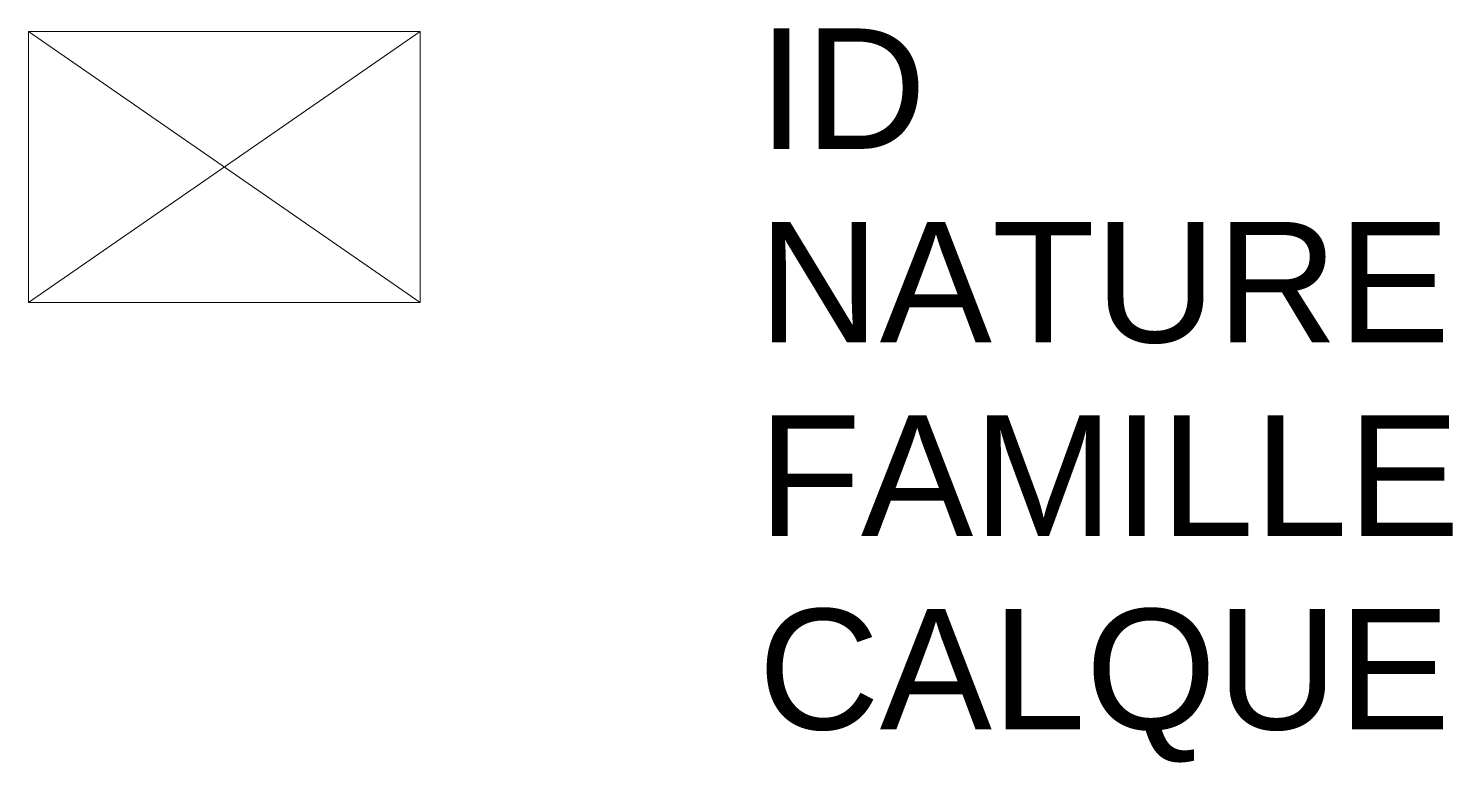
# Model space of a CAD drawing. Header units: metres. Extents: x 3100.72 to 3103.09, y 1729.18 to 1730.4.
import ezdxf

# ---------------------------------------------------------------- set-up
doc = ezdxf.new("R2010")
doc.units = ezdxf.units.M
doc.linetypes.add('Socle_Continu', pattern=[2.5, 2.5, 0])
doc.layers.add('CLOTU_SCS', color=212, linetype='Socle_Continu', lineweight=13)
doc.styles.get("Standard").update_dxf_attribs({"font": 'arial.ttf'})

msp = doc.modelspace()

# ---------------------------------------------------------------- linework, layer by layer
at = {"layer": 'CLOTU_SCS', "linetype": 'Socle_Continu'}
for p, q in [((3100.7242, 1729.9469), (3101.3742, 1730.3969)), ((3100.7242, 1730.3969), (3101.3742, 1729.9469))]:
    msp.add_line(p, q, dxfattribs=at)
at = {"layer": 'CLOTU_SCS', "linetype": 'Socle_Continu', "flags": 128}
msp.add_lwpolyline([(3101.3742, 1729.9469), (3100.7242, 1729.9469), (3100.7242, 1730.3969), (3101.3742, 1730.3969)], close=True, dxfattribs=at)

# ---------------------------------------------------------------- texts
at = {"layer": 'CLOTU_SCS', "linetype": 'Socle_Continu', "flags": 9}
for tag, p, s in [('ID', (3101.935, 1730.202), 'SP_1163'), ('NATURE', (3101.935, 1729.8807), 'Pilier rectangulaire clôture'), ('FAMILLE', (3101.935, 1729.5594), 'Clôture'), ('CALQUE', (3101.935, 1729.2381), 'CLOTU_SCS')]:
    msp.add_attdef(tag, p, s, height=0.2, dxfattribs=at)

doc.saveas('drawing.dxf')
